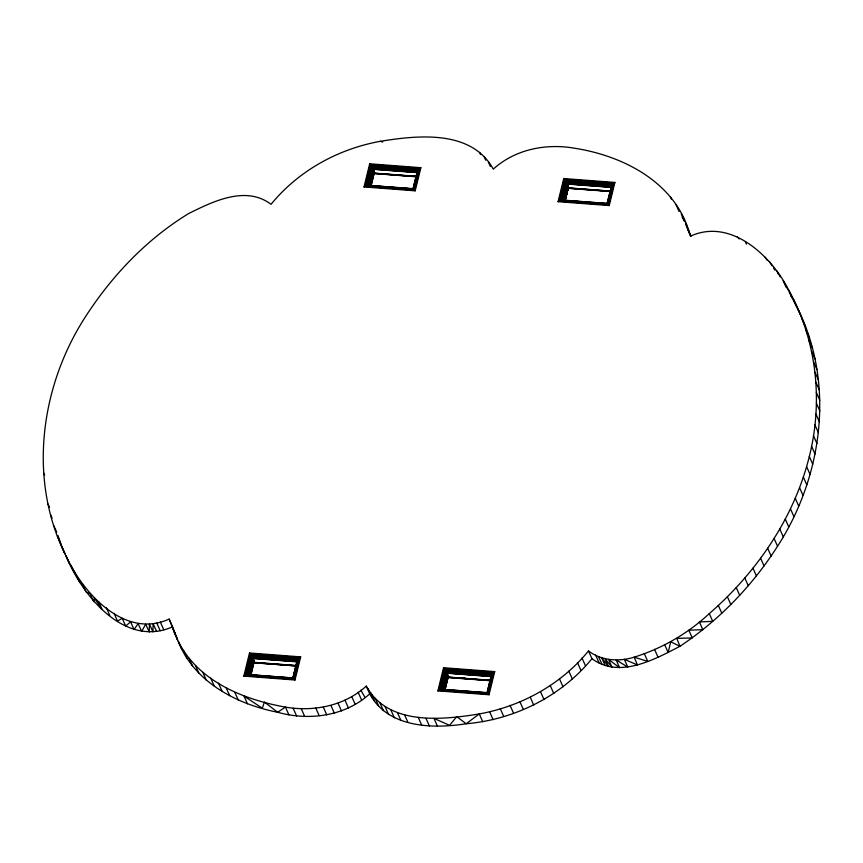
<?xml version="1.0" encoding="UTF-8"?>
<svg xmlns="http://www.w3.org/2000/svg" width="863" height="863" viewBox="0 0 863 863"><rect width="100%" height="100%" fill="white"/><g stroke="black" fill="none" stroke-linecap="round" stroke-linejoin="round"><path stroke-width="1.29" d="M366.257 686.128L369.709 693.874C345.092 716.29 308.943 721.08 277.638 712.255C236.926 704.284 194.11 682.137 178.317 641.425C198.371 681.479 243.787 699.677 285.459 707.11C313.884 711.986 344.531 705.858 366.257 686.128C388.145 725.826 441.727 720.022 479.267 713.938C521.597 706.258 561.133 684.424 588.501 650.95C601.511 660.831 618.9 661.889 634.132 657.185C662.104 648.437 687.811 633.582 709.278 613.604C756.722 572.342 794.143 517.962 809.321 456.462C823.291 401.015 816.689 340.313 788.75 290.162C771.608 256.149 731.112 217.605 690.422 236.171L685.481 223.237L690.961 236.192L687.52 228.447M588.501 650.95L591.953 658.696C619.31 678.933 654.111 659.688 679.947 646.29C718.998 620.303 752.342 585.783 777.541 546.247C822.407 476.969 835.05 384.585 798.027 309.127M249.515 652.989L300.669 656.872L294.984 680.012L243.83 676.128L249.515 652.989C250.874 655.567 256.031 660.012 253.258 662.719M369.709 163.797L420.864 167.692L415.179 190.831L364.024 186.937L369.709 163.797C370.971 166.138 376.743 171.575 373.118 173.517M444.833 690.465L448.318 675.848L443.56 667.735L437.875 690.875L489.03 694.758L494.715 671.619L443.56 667.735M565.028 201.273L568.512 186.667L563.755 178.544L558.07 201.683L609.224 205.567L614.909 182.438L563.755 178.544M253.226 658.512L297.066 661.835L297.767 659.58L300.669 656.872M373.42 169.321L417.261 172.654L417.962 170.399L420.864 167.692M445.858 689.979L443.204 689.774L447.261 673.248L491.112 676.581L491.802 674.327L494.715 671.619M558.07 201.683L561.479 200.108L563.399 200.594L567.455 184.067L611.306 187.4L611.996 185.146L614.909 182.438M364.024 186.937L367.444 185.362L371.975 166.904L417.962 170.399L413.075 188.77L415.179 190.831M445.006 688.728L448.275 676.484M413.42 188.857L367.444 185.362L372.223 167.282L417.724 170.734M243.83 676.128L247.929 674.467L252.266 656.829L297.336 660.249L292.935 678.189M247.929 674.467L252.481 657.175L297.185 660.573M367.8 185.308L368.425 185.297L372.676 167.983L417.379 171.381M253.15 675.341L248.49 674.521L252.676 657.498L297.077 660.864L292.881 677.962L294.984 680.012M417.196 172.449L373.323 169.116L369.353 185.847L368.684 185.34L372.87 168.307L417.271 171.683L413.075 188.77M248.717 674.607L252.848 657.789L297.012 661.144M368.911 185.416L373.043 168.609L417.207 171.964M248.911 674.715L252.999 658.059L296.98 661.403M369.105 185.523L373.194 168.878L417.185 172.222M249.159 675.039L253.129 658.296L297.001 661.63M250.55 673.712L251.748 668.825M250.594 674.359L253.463 662.687L296.948 665.988L252.794 662.676M250.335 675.697L254.089 660.443M370.529 186.516L374.283 171.262M250.691 675.222L253.819 662.482L296.149 665.697M370.896 186.02L374.035 173.28M250.799 675.718L254.272 661.112M370.993 186.537L374.466 171.92M413.129 189.008L417.541 171.068L372.46 167.638L368.123 185.286L413.204 188.706M293.01 678.361L297.767 659.58L251.78 656.085L247.239 674.553L293.226 678.048M561.835 200.054L566.268 182.028L611.77 185.48L607.11 203.517L609.224 205.567M437.875 690.875L441.975 689.213L446.3 671.576L491.381 674.995M441.975 689.213L446.516 671.921L491.23 675.308L487.045 693.108L491.576 674.672L446.074 671.209L441.64 689.235L487.142 692.698L489.03 694.758M562.46 200.033L566.711 182.729L611.425 186.128L607.131 203.614M443.204 689.774L442.536 689.267L446.71 672.234L491.112 675.61M562.73 200.087L566.915 183.053L611.317 186.43M442.762 689.343L446.894 672.536L491.047 675.891M562.956 200.162L567.088 183.344L611.241 186.71M442.946 689.461L447.034 672.806L491.025 676.15M563.14 200.27L567.239 183.614L611.22 186.958M443.097 689.602L447.163 673.043L491.047 676.376M444.38 690.443L448.124 675.19M564.575 201.262L568.318 185.998M444.877 689.839L448.318 675.848M565.071 200.648L568.512 186.667M564.736 200.982L568.469 187.293M568.07 188.026L564.931 200.777L567.919 188.145L610.648 191.392M444.736 689.958L447.724 677.326L490.454 680.573M564.963 200.734L568.199 187.864L610.076 191.047M444.769 689.925L448.005 677.056L491.198 680.335M564.898 199.882L567.563 188.274M445.038 687.768L447.368 677.455M369.709 693.874C388.048 727.951 432.568 729.008 466.171 723.755C514.531 719.613 561.079 696.452 591.953 658.696M169.137 619.084L177.519 639.763L172.578 626.829C124.477 648.091 82.017 595.33 66.02 555.88C82.665 592.654 124.348 639.429 169.137 619.084L172.093 625.729M688.922 230.982C673.528 181.284 622.212 155.523 574.089 148.145C545.664 143.269 515.017 149.396 493.291 169.126C471.403 129.428 417.821 135.232 380.281 141.316C337.951 148.997 298.425 170.831 271.047 204.304C245.815 185.275 213.334 201.306 188.824 213.452C146.872 238.986 111.996 275.599 85.459 316.753C40.593 386.031 27.95 478.415 64.973 553.873L57.4 535.966M611.576 185.815L566.495 182.384L562.169 200.022L607.239 203.452M611.241 187.195L567.358 183.862L563.291 200.421L565.945 200.615M410.907 175.621L413.55 175.815M374.164 173.118L416.042 176.3M373.334 173.183L416.311 176.494M567.369 187.929L610.346 191.23M373.884 173.398L416.602 176.645M372.687 173.409L416.872 176.85M567.153 188.263L610.907 191.586M369.245 185.674L373.237 185.977M377.228 186.279L385.211 186.883M387.865 187.088L395.847 187.692M399.839 187.994L407.811 188.598M569.936 200.917L577.919 201.532M580.572 201.726L588.555 202.341M592.547 202.643L600.519 203.247M603.183 203.452L607.174 203.754M297.53 659.925L252.028 656.463L247.605 674.488L293.107 677.951M462.255 677.833L464.909 678.038M253.97 662.309L295.847 665.492M447.174 677.121L490.152 680.422M446.958 677.455L491.22 680.788M258.458 675.74L263.776 676.15M269.094 676.549L275.739 677.056M281.047 677.455L286.365 677.865M451.176 690.389L456.484 690.788M463.129 691.295L468.447 691.695M473.755 692.104L480.4 692.601M380.281 141.316L382.784 142.028M737.38 236.969L739.149 238.922M769.386 261.457L772.158 265.804M773.539 267.983L774.931 270.162M765.222 257.25L767.25 260.453M790.961 295.804L792.191 297.908L788.75 290.162M682.115 217.098L684.683 221.575L681.231 213.83M360.842 690.184L364.973 697.412M780.238 276.894L777.034 271.122L778.512 274.445M788.005 289.86L783.205 280.669L786.171 287.303M789.203 292.169L792.191 297.908M792.795 299.062L801.479 316.872M367.897 688.48L372.557 697.994M61.521 546.128L69.472 563.625M234.909 692.547L238.425 700.325M174.078 632.018L181.769 649.17M156.613 631.446L153.118 623.712L152.956 631.878L149.428 624.132L149.267 632.007L145.685 624.262L141.661 631.382L138.134 623.615L134.035 629.548L130.583 621.802L125.718 626.085L122.168 618.286L117.541 621.09L114.099 613.345M351.716 696.549L355.189 704.284M202.837 672.417L206.343 680.206M379.936 702.903L383.409 710.67M338.048 703.248L341.511 710.993M156.753 622.989L160.216 630.734M793.529 299.375L796.981 307.12M802.159 319.288L805.6 327.034M805.815 329.763L809.257 337.519M808.922 340.432L812.374 348.188M811.49 351.155L814.942 358.911M813.496 361.791L816.948 369.537M814.952 372.19L818.404 379.936M815.869 382.147L819.321 389.903M816.366 392.536L819.818 400.292M745.459 241.91L746.441 244.121M816.398 403.226L819.85 410.971M815.934 414.067L819.386 421.824M814.952 424.952L818.404 432.697M813.485 435.739L816.937 443.485M811.587 446.29L815.039 454.035M809.321 456.462L812.763 464.208M806.592 466.613L810.044 474.359M803.334 477.056L806.786 484.801M676.107 204.865L679.062 211.511M670.475 196.937L671.457 199.159M799.548 487.66L802.989 495.405M795.244 498.296L798.696 506.042M790.454 508.814L793.906 516.559M785.276 519.105L788.717 526.851M779.785 529.03L783.237 536.786M774.089 538.501L777.541 546.247M767.671 548.296L771.123 556.042M760.605 558.242L764.057 565.988M752.968 568.188L756.42 575.934M744.823 577.994L748.275 585.74M736.247 587.541L739.688 595.287M727.369 596.721L730.821 604.467M718.329 605.438L721.781 613.194M709.278 613.604L712.73 621.349L699.364 621.921L702.816 629.677L688.803 630.195L692.255 637.94L676.775 638.372L679.947 646.29L670.734 641.802L668.156 652.525L664.715 644.78M488.382 162.05L490.357 166.483M484.305 156.915L485.793 160.248M654.521 649.31L657.962 657.056M644.294 653.636L647.746 661.382L634.132 657.185L637.455 664.963L624.327 659.31L627.779 667.067L616.182 659.947L619.537 667.692L608.598 659.429L611.91 667.164L605.049 658.749L608.426 666.484L601.694 657.8L605.103 665.524M595.599 655.06L599.051 662.806M581.975 657.962L585.427 665.707M577.509 662.676L580.95 670.422M568.846 671.123L572.298 678.868M559.548 679.019L563 686.765M550.335 685.794L553.787 693.539M540.605 691.91L544.057 699.656M519.904 701.695L523.356 709.44M510.033 705.308L513.485 713.054M500.292 708.76L503.744 716.506M482.719 721.684L479.267 713.938L466.171 723.755L456.775 716.624L449.537 725.319L433.981 718.394L437.433 726.139M418.242 717.336L421.694 725.093M404.488 714.618L407.929 722.363M397.509 712.773L400.961 720.519M390.928 710.098L394.369 717.843M371.166 693.194L374.618 700.95M358.123 692.212L361.575 699.958M330.939 705.535L334.391 713.28M315.696 707.865L319.148 715.61M301.133 708.447L304.574 716.193M293.172 708.264L296.624 716.01M288.911 714.855L285.459 707.11L277.638 712.255L264.348 702.007L262.363 708.264L243.981 696.053L247.433 703.798M226.225 687.93L229.666 695.675M218.501 683.151L221.953 690.896M210.734 678.199L214.186 685.945M195.513 665.686L198.965 673.431M189.073 658.307L192.525 666.063M183.452 650.389L186.893 658.135M172.039 626.808L175.48 634.553M160.313 621.986L163.765 629.731M106.332 607.66L109.774 615.405M43.679 473.097L44.66 475.319M98.695 601.77L102.147 609.515L94.337 598.005L93.797 601.738L90.173 593.798L85.966 591.878L82.524 584.122L79.784 582.331L70.809 565.092M48.058 504.089L49.536 507.412M50.626 514.812L52.104 518.134M53.743 525.481L56.699 532.126M479.612 152.352L480.594 154.563M598.544 656.56L601.975 664.305M425.998 718.361L429.44 726.107M385.178 706.829L388.609 714.564M375.243 698.34L378.674 706.063M323.312 707.131L326.753 714.877M344.995 700.249L348.404 708.016M489.699 711.91L493.064 719.677M530.314 697.304L533.679 705.082M58.004 535.556L60.842 543.712M250.087 653.723L244.725 675.567L294.445 679.354L299.817 657.498L250.087 653.723M370.281 164.542L364.92 186.386L414.639 190.162L420.011 168.317L370.281 164.542M250.669 654.51L245.61 675.114L293.959 678.793L299.03 658.178L250.669 654.51M370.863 165.318L365.804 185.933L414.154 189.601L419.224 168.997L370.863 165.318M251.241 655.308L246.462 674.769L293.549 678.35L298.339 658.879L251.241 655.308M371.435 166.117L366.656 185.588L413.744 189.159L418.533 169.698L371.435 166.117M444.132 668.469L438.76 690.314L488.49 694.1L493.852 672.245L444.132 668.469M564.326 179.277L558.954 201.133L608.685 204.909L614.046 183.064L564.326 179.277M444.715 669.246L439.645 689.861L488.005 693.528L493.064 672.924L444.715 669.246M564.909 180.065L559.839 200.669L608.199 204.348L613.259 183.743L564.909 180.065M445.286 670.055L440.497 689.515L487.595 693.097L492.374 673.625L445.286 670.055M565.481 180.863L560.691 200.324L607.789 203.905L612.568 184.445L565.481 180.863M445.815 670.831L441.284 689.3L487.271 692.795L491.802 674.327L445.815 670.831M566.02 181.651L561.479 200.108L607.466 203.603L611.996 185.146L566.02 181.651"/></g></svg>
